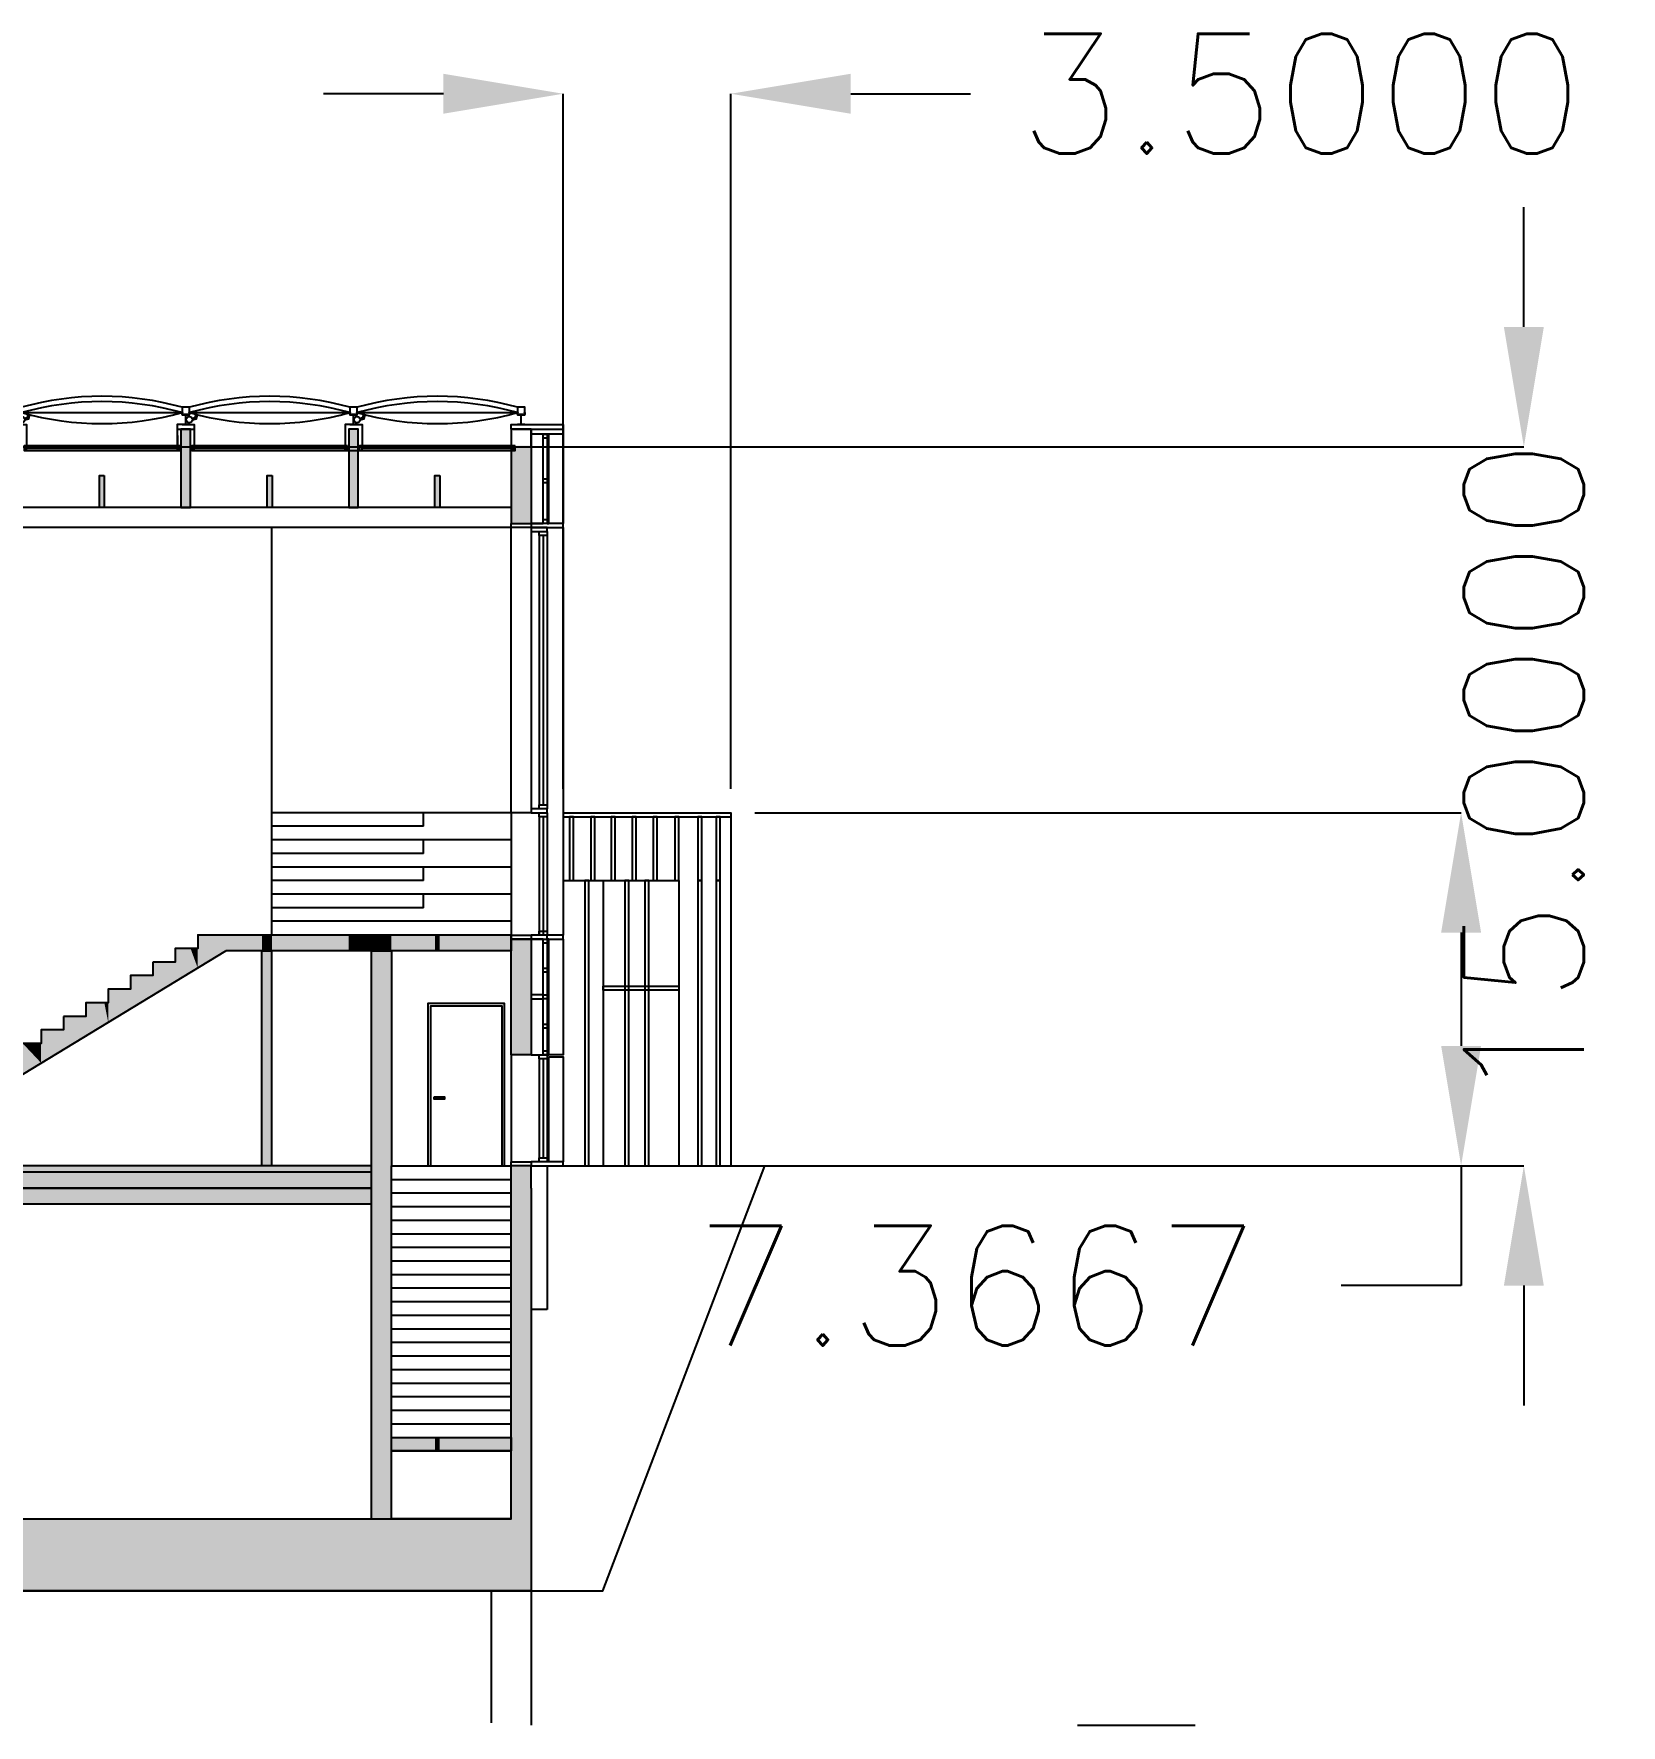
# Model space of a CAD drawing. Extents: x 126 to 1219, y 91 to 1021.
# Drawn here: x 897.57 to 930.69, y 704.18 to 739.47 of the extents above; entities that cross this region are included whole.
import ezdxf

# ---------------------------------------------------------------- set-up
doc = ezdxf.new("R2010")
doc.units = 0
doc.linetypes.add('ACAD_ISO03W100', pattern=[30, 12, -18])
doc.layers.get('DEFPOINTS').update_dxf_attribs({"linetype": 'CONTINUOUS'})
for name, color, linetype in [('-_E_-_DESKI_ELEW_W_WIDOKU', 253, 'CONTINUOUS'), ('-_E_-_PRZEKR_J___MEMBRANY', 8, 'CONTINUOUS'), ('-_E_-_PRZEKR_J___STOLARKA', 151, 'CONTINUOUS'), ('-_E_-_PRZEKR_J_BELKI_02', 40, 'CONTINUOUS'), ('-_E_-_PRZEKR_J_CIENKA', 253, 'CONTINUOUS'), ('-_E_-_PRZEKR_J_GRUBA', 7, 'CONTINUOUS'), ('-_E_-_PRZEKR_J_PALE', 8, 'CONTINUOUS'), ('-_E_-_PRZEKR_J_WIDOK', 8, 'CONTINUOUS'), ('-_I_-_HATCH', 255, 'CONTINUOUS'), ('DIMENSION', 3, 'CONTINUOUS')]:
    doc.layers.add(name, color=color, linetype=linetype)
doc.styles.get("Standard").update_dxf_attribs({"font": 'txt.shx'})
doc.dimstyles.get("Standard").update_dxf_attribs({"dimscale": 100, "dimtxt": 2.5, "dimasz": 2.5, "dimexe": 0, "dimexo": 0.5, "dimgap": 1, "dimtad": 0, "dimtoh": 1, "dimzin": 0, "dimcen": 2.5, "dimazin": 3, "dimtfac": 1, "dimtofl": 0, "dimtmove": 0, "dimatfit": 3})

# ---------------------------------------------------------------- blocks, each defined once
blk = doc.blocks.new('OKNO_W_PRZEKROJU_01')
at = {"layer": '-_E_-_PRZEKR_J___STOLARKA'}
for points in [[(1083.888519, 2263.578334), (1083.888519, 2263.628334), (1083.688519, 2263.628334), (1083.688519, 2263.578334)], [(1083.888519, 2263.578334), (1083.888519, 2263.528334), (1083.788519, 2263.528334), (1083.788519, 2263.578334)], [(1083.888519, 2260.058334), (1083.888519, 2260.108334), (1083.688519, 2260.108334), (1083.688519, 2260.058334)], [(1083.888519, 2260.158334), (1083.888519, 2260.108334), (1083.788519, 2260.108334), (1083.788519, 2260.158334)]]:
    blk.add_lwpolyline(points, close=True, dxfattribs=at)
for points in [[(1083.788519, 2263.528334), (1083.788519, 2260.158334)], [(1083.838519, 2263.528334), (1083.838519, 2260.158334)], [(1083.888519, 2263.528334), (1083.888519, 2260.158334)]]:
    blk.add_lwpolyline(points, dxfattribs=at)
blk = doc.blocks.new('_WIETLIK_DACHOWY_01')
at = {"layer": '-_E_-_PRZEKR_J___MEMBRANY'}
blk.add_lwpolyline([(1168.658519, 2269.166696), (1170.668519, 2269.166696)], dxfattribs=at)
for centre, start, end in [((1169.663519, 2265.572221), 74.379231, 105.620769), ((1169.663519, 2272.761171), 254.379231, 285.620769)]:
    blk.add_arc(centre, 3.732328, start, end, dxfattribs=at)
at = {"layer": '-_E_-_PRZEKR_J___STOLARKA'}
for points in [[(1168.688519, 2268.69228), (1170.608519, 2268.69228), (1170.608519, 2268.75228), (1168.688519, 2268.75228)], [(1168.719792, 2268.752293), (1168.689786, 2268.75228), (1168.689786, 2268.69228), (1168.719792, 2268.692293)], [(1170.638525, 2268.752293), (1170.608519, 2268.75228), (1170.608519, 2268.69228), (1170.638525, 2268.692293)]]:
    blk.add_lwpolyline(points, close=True, dxfattribs=at)
blk.add_lwpolyline([(1168.719792, 2268.72228), (1170.608519, 2268.72228)], dxfattribs=at)
at = {"layer": '-_E_-_PRZEKR_J_GRUBA'}
for points in [[(1168.647603, 2269.161932), (1168.658519, 2269.166696), (1168.658519, 2269.142318), (1168.568519, 2269.142318), (1168.568519, 2269.166696), (1168.579187, 2269.161932)], [(1168.658519, 2269.018334), (1168.568519, 2269.018334), (1168.613519, 2269.018334), (1168.613519, 2269.138334), (1168.658519, 2269.138334), (1168.568519, 2269.138334), (1168.613519, 2269.138334)], [(1170.747603, 2269.161932), (1170.758519, 2269.166696), (1170.758519, 2269.142318), (1170.668519, 2269.142318), (1170.668519, 2269.166696), (1170.679187, 2269.161932)], [(1170.758519, 2269.018334), (1170.668519, 2269.018334), (1170.713519, 2269.018334), (1170.713519, 2269.138334), (1170.758519, 2269.138334), (1170.668519, 2269.138334), (1170.713519, 2269.138334)], [(1168.613519, 2269.018334), (1168.507251, 2269.018334), (1168.507251, 2268.752293)], [(1168.613519, 2269.018334), (1168.719786, 2269.018334), (1168.719835, 2268.752293)], [(1170.713519, 2269.018334), (1170.607251, 2269.018334), (1170.608519, 2268.75228)], [(1170.713519, 2269.018334), (1170.819786, 2269.018334), (1170.819786, 2268.752293)]]:
    blk.add_lwpolyline(points, dxfattribs=at)
at = {"layer": '-_E_-_PRZEKR_J_WIDOK'}
for points in [[(1168.658519, 2269.166696), (1168.658519, 2269.233472), (1168.568519, 2269.233472), (1168.568519, 2269.166696)], [(1168.69203, 2269.096331), (1168.731928, 2269.103758), (1168.742677, 2269.145961)], [(1168.69702, 2269.078094), (1168.747214, 2269.087439), (1168.760833, 2269.140906)], [(1170.758519, 2269.166696), (1170.758519, 2269.233472), (1170.668519, 2269.233472), (1170.668519, 2269.166696)]]:
    blk.add_lwpolyline(points, dxfattribs=at)
blk.add_circle((1168.658519, 2269.077361), 0.038508, dxfattribs=at)
blk.add_arc((1169.663519, 2265.638997), 3.732328, 74.379231, 105.620769, dxfattribs=at)
blk = doc.blocks.new('*U10')
at = {"layer": '-_I_-_HATCH'}
for points in [[(1321.820717, 2531.813981), (1321.820717, 2532.793971), (1321.940749, 2531.813981)], [(1321.940749, 2531.813981), (1321.820717, 2532.793971), (1321.940749, 2532.793971)], [(1323.920762, 2531.813981), (1323.920762, 2532.793971), (1324.040794, 2531.813981)], [(1324.040794, 2531.813981), (1323.920762, 2532.793971), (1324.040794, 2532.793971)], [(1325.956316, 2531.613981), (1325.956316, 2532.587928), (1326.205749, 2531.613981)], [(1326.205749, 2531.613981), (1325.956316, 2532.587928), (1326.205749, 2532.587928)], [(1320.800749, 2531.813981), (1320.800749, 2532.213981), (1320.860749, 2531.813981)], [(1320.860749, 2531.813981), (1320.800749, 2532.213981), (1320.860749, 2532.213981)], [(1322.900711, 2531.813981), (1322.900711, 2532.213981), (1322.955673, 2531.813981)], [(1322.955673, 2531.813981), (1322.900711, 2532.213981), (1322.955673, 2532.213981)], [(1322.955673, 2531.813981), (1322.955673, 2532.213981), (1322.960711, 2531.813981)], [(1322.960711, 2531.813981), (1322.955673, 2532.213981), (1322.960711, 2532.213981)], [(1325.000756, 2531.813981), (1325.000756, 2532.213981), (1325.060756, 2531.813981)], [(1325.060756, 2531.813981), (1325.000756, 2532.213981), (1325.060756, 2532.213981)], [(1322.029751, 2526.051124), (1322.029751, 2526.463981), (1322.380339, 2526.263981)], [(1322.380339, 2526.263981), (1322.029751, 2526.463981), (1322.380339, 2526.463981)], [(1322.380339, 2526.263981), (1322.380339, 2526.463981), (1322.834136, 2526.263981)], [(1322.834136, 2526.263981), (1322.380339, 2526.463981), (1322.834136, 2526.463981)], [(1322.834136, 2526.263981), (1322.834136, 2526.463981), (1322.900711, 2526.263981)], [(1322.900711, 2526.263981), (1322.834136, 2526.463981), (1322.900711, 2526.463981)], [(1322.900711, 2526.263981), (1322.900711, 2526.463981), (1322.955673, 2526.263981)], [(1322.955673, 2526.263981), (1322.900711, 2526.463981), (1322.955673, 2526.463981)], [(1322.955673, 2526.263981), (1322.955673, 2526.463981), (1322.960711, 2526.263981)], [(1322.960711, 2526.263981), (1322.955673, 2526.463981), (1322.960711, 2526.463981)], [(1322.960711, 2526.263981), (1322.960711, 2526.463981), (1323.920762, 2526.263981)], [(1323.920762, 2526.263981), (1322.960711, 2526.463981), (1323.920762, 2526.463981)], [(1323.920762, 2526.263981), (1323.920762, 2526.463981), (1324.040794, 2526.263981)], [(1324.040794, 2526.263981), (1323.920762, 2526.463981), (1324.040794, 2526.463981)], [(1324.040794, 2526.263981), (1324.040794, 2526.463981), (1324.205855, 2526.263981)], [(1324.205855, 2526.263981), (1324.040794, 2526.463981), (1324.205855, 2526.463981)], [(1324.205855, 2526.263981), (1324.205855, 2526.463981), (1324.455855, 2526.263981)], [(1324.455855, 2526.263981), (1324.205855, 2526.463981), (1324.455855, 2526.463981)], [(1324.455855, 2526.263981), (1324.455855, 2526.463981), (1324.455856, 2526.263981)], [(1324.455856, 2526.263981), (1324.455855, 2526.463981), (1324.455856, 2526.463981)], [(1324.455856, 2526.263981), (1324.455856, 2526.463981), (1325.000756, 2526.263981)], [(1325.000756, 2526.263981), (1324.455856, 2526.463981), (1325.000756, 2526.463981)], [(1325.000756, 2526.263981), (1325.000756, 2526.463981), (1325.060756, 2526.263981)], [(1325.060756, 2526.263981), (1325.000756, 2526.463981), (1325.060756, 2526.463981)], [(1325.060756, 2526.263981), (1325.060756, 2526.463981), (1325.95572, 2526.263981)], [(1325.95572, 2526.263981), (1325.060756, 2526.463981), (1325.95572, 2526.463981)], [(1325.95572, 2526.263981), (1325.95572, 2526.463981), (1325.955749, 2526.263981)], [(1325.955749, 2526.263981), (1325.95572, 2526.463981), (1325.955749, 2526.463981)], [(1325.955802, 2524.961747), (1325.955802, 2526.411747), (1325.955855, 2524.961747)], [(1325.955855, 2524.961747), (1325.955802, 2526.411747), (1325.955855, 2526.411747)], [(1325.955855, 2524.961747), (1325.955855, 2526.411747), (1325.956316, 2524.961747)], [(1325.956316, 2524.961747), (1325.955855, 2526.411747), (1325.956316, 2526.411747)], [(1325.956316, 2524.961747), (1325.956316, 2526.411747), (1326.205749, 2524.961747)], [(1326.205749, 2524.961747), (1325.956316, 2526.411747), (1326.205749, 2526.411747)], [(1326.205749, 2524.961747), (1326.205749, 2526.411747), (1326.205802, 2524.961747)], [(1326.205802, 2524.961747), (1326.205749, 2526.411747), (1326.205802, 2526.411747)], [(1321.749751, 2525.881124), (1321.749751, 2526.293981), (1321.820717, 2525.92421)], [(1321.820717, 2525.92421), (1321.749751, 2526.293981), (1321.820717, 2526.293981)], [(1321.820717, 2525.92421), (1321.820717, 2526.293981), (1321.940749, 2525.997087)], [(1321.940749, 2525.997087), (1321.820717, 2526.293981), (1321.940749, 2526.293981)], [(1321.940749, 2525.997087), (1321.940749, 2526.293981), (1322.029751, 2526.051124)], [(1322.029751, 2526.051124), (1321.940749, 2526.293981), (1322.029751, 2526.293981)], [(1322.834136, 2523.573981), (1322.834136, 2526.263981), (1322.900711, 2523.573981)], [(1322.900711, 2523.573981), (1322.834136, 2526.263981), (1322.900711, 2526.263981)], [(1322.900711, 2523.573981), (1322.900711, 2526.263981), (1322.955673, 2523.573981)], [(1322.955673, 2523.573981), (1322.900711, 2526.263981), (1322.955673, 2526.263981)], [(1324.205855, 2519.153981), (1324.205855, 2526.263981), (1324.455855, 2519.153981)], [(1324.455855, 2519.153981), (1324.205855, 2526.263981), (1324.455855, 2526.263981)], [(1324.455855, 2520.173981), (1324.455855, 2526.263981), (1324.455856, 2520.173981)], [(1324.455856, 2520.173981), (1324.455855, 2526.263981), (1324.455856, 2526.263981)], [(1321.189751, 2525.541124), (1321.189751, 2525.953981), (1321.469751, 2525.711124)], [(1321.469751, 2525.711124), (1321.189751, 2525.953981), (1321.469751, 2525.953981)], [(1321.469751, 2525.711124), (1321.469751, 2526.123981), (1321.749751, 2525.881124)], [(1321.749751, 2525.881124), (1321.469751, 2526.123981), (1321.749751, 2526.123981)], [(1320.909751, 2525.371124), (1320.909751, 2525.783981), (1321.189751, 2525.541124)], [(1321.189751, 2525.541124), (1320.909751, 2525.783981), (1321.189751, 2525.783981)], [(1320.629751, 2525.201124), (1320.629751, 2525.613981), (1320.800749, 2525.304944)], [(1320.800749, 2525.304944), (1320.629751, 2525.613981), (1320.800749, 2525.613981)], [(1320.800749, 2525.304944), (1320.800749, 2525.613981), (1320.860749, 2525.341373)], [(1320.860749, 2525.341373), (1320.800749, 2525.613981), (1320.860749, 2525.613981)], [(1320.860749, 2525.341373), (1320.860749, 2525.613981), (1320.909751, 2525.371124)], [(1320.909751, 2525.371124), (1320.860749, 2525.613981), (1320.909751, 2525.613981)], [(1320.349751, 2525.031124), (1320.349751, 2525.443981), (1320.629751, 2525.201124)], [(1320.629751, 2525.201124), (1320.349751, 2525.443981), (1320.629751, 2525.443981)], [(1319.840787, 2524.72211), (1319.840787, 2525.103981), (1320.069751, 2524.861124)], [(1320.069751, 2524.861124), (1319.840787, 2525.103981), (1320.069751, 2525.103981)], [(1320.069751, 2524.861124), (1320.069751, 2525.273981), (1320.349751, 2525.031124)], [(1320.349751, 2525.031124), (1320.069751, 2525.273981), (1320.349751, 2525.273981)], [(1319.840787, 2523.093981), (1319.840787, 2523.573981), (1320.069751, 2523.093981)], [(1320.069751, 2523.093981), (1319.840787, 2523.573981), (1320.069751, 2523.573981)], [(1320.069751, 2523.093981), (1320.069751, 2523.573981), (1320.349751, 2523.093981)], [(1320.349751, 2523.093981), (1320.069751, 2523.573981), (1320.349751, 2523.573981)], [(1320.349751, 2523.093981), (1320.349751, 2523.573981), (1320.629751, 2523.093981)], [(1320.629751, 2523.093981), (1320.349751, 2523.573981), (1320.629751, 2523.573981)], [(1320.629751, 2523.093981), (1320.629751, 2523.573981), (1320.800749, 2523.093981)], [(1320.800749, 2523.093981), (1320.629751, 2523.573981), (1320.800749, 2523.573981)], [(1320.800749, 2523.093981), (1320.800749, 2523.573981), (1320.860749, 2523.093981)], [(1320.860749, 2523.093981), (1320.800749, 2523.573981), (1320.860749, 2523.573981)], [(1320.860749, 2523.093981), (1320.860749, 2523.573981), (1320.909751, 2523.093981)], [(1320.909751, 2523.093981), (1320.860749, 2523.573981), (1320.909751, 2523.573981)], [(1320.909751, 2523.093981), (1320.909751, 2523.573981), (1321.189751, 2523.093981)], [(1321.189751, 2523.093981), (1320.909751, 2523.573981), (1321.189751, 2523.573981)], [(1321.189751, 2523.093981), (1321.189751, 2523.573981), (1321.469751, 2523.093981)], [(1321.469751, 2523.093981), (1321.189751, 2523.573981), (1321.469751, 2523.573981)], [(1321.469751, 2523.093981), (1321.469751, 2523.573981), (1321.749751, 2523.093981)], [(1321.749751, 2523.093981), (1321.469751, 2523.573981), (1321.749751, 2523.573981)], [(1321.749751, 2523.093981), (1321.749751, 2523.573981), (1321.820717, 2523.093981)], [(1321.820717, 2523.093981), (1321.749751, 2523.573981), (1321.820717, 2523.573981)], [(1321.820717, 2523.093981), (1321.820717, 2523.573981), (1321.940749, 2523.093981)], [(1321.940749, 2523.093981), (1321.820717, 2523.573981), (1321.940749, 2523.573981)], [(1321.940749, 2523.093981), (1321.940749, 2523.573981), (1322.029751, 2523.093981)], [(1322.029751, 2523.093981), (1321.940749, 2523.573981), (1322.029751, 2523.573981)], [(1322.029751, 2523.093981), (1322.029751, 2523.573981), (1322.380339, 2523.093981)], [(1322.380339, 2523.093981), (1322.029751, 2523.573981), (1322.380339, 2523.573981)], [(1322.380339, 2523.093981), (1322.380339, 2523.573981), (1322.834136, 2523.093981)], [(1322.834136, 2523.093981), (1322.380339, 2523.573981), (1322.834136, 2523.573981)], [(1322.834136, 2523.093981), (1322.834136, 2523.573981), (1322.900711, 2523.093981)], [(1322.900711, 2523.093981), (1322.834136, 2523.573981), (1322.900711, 2523.573981)], [(1322.900711, 2523.093981), (1322.900711, 2523.573981), (1322.955673, 2523.093981)], [(1322.955673, 2523.093981), (1322.900711, 2523.573981), (1322.955673, 2523.573981)], [(1322.955673, 2523.093981), (1322.955673, 2523.573981), (1322.960711, 2523.093981)], [(1322.960711, 2523.093981), (1322.955673, 2523.573981), (1322.960711, 2523.573981)], [(1322.960711, 2523.093981), (1322.960711, 2523.573981), (1323.920762, 2523.093981)], [(1323.920762, 2523.093981), (1322.960711, 2523.573981), (1323.920762, 2523.573981)], [(1323.920762, 2523.093981), (1323.920762, 2523.573981), (1324.040794, 2523.093981)], [(1324.040794, 2523.093981), (1323.920762, 2523.573981), (1324.040794, 2523.573981)], [(1324.040794, 2523.093981), (1324.040794, 2523.573981), (1324.205855, 2523.093981)], [(1324.205855, 2523.093981), (1324.040794, 2523.573981), (1324.205855, 2523.573981)], [(1325.955855, 2519.153981), (1325.955855, 2523.573981), (1325.956316, 2519.153981)], [(1325.956316, 2519.153981), (1325.955855, 2523.573981), (1325.956316, 2523.573981)], [(1325.956316, 2519.153981), (1325.956316, 2523.573981), (1326.205749, 2519.153981)], [(1326.205749, 2519.153981), (1325.956316, 2523.573981), (1326.205749, 2523.573981)], [(1324.455855, 2519.153981), (1324.455855, 2520.003981), (1324.455856, 2519.153981)], [(1324.455856, 2519.153981), (1324.455855, 2520.003981), (1324.455856, 2520.003981)], [(1324.455856, 2520.003981), (1324.455856, 2520.173981), (1325.000756, 2520.003981)], [(1325.000756, 2520.003981), (1324.455856, 2520.173981), (1325.000756, 2520.173981)], [(1325.000756, 2520.003981), (1325.000756, 2520.173981), (1325.060756, 2520.003981)], [(1325.060756, 2520.003981), (1325.000756, 2520.173981), (1325.060756, 2520.173981)], [(1325.060756, 2520.003981), (1325.060756, 2520.173981), (1325.95572, 2520.003981)], [(1325.95572, 2520.003981), (1325.060756, 2520.173981), (1325.95572, 2520.173981)], [(1319.840787, 2518.253981), (1319.840787, 2519.153981), (1320.069751, 2518.253981)], [(1320.069751, 2518.253981), (1319.840787, 2519.153981), (1320.069751, 2519.153981)], [(1320.069751, 2518.253981), (1320.069751, 2519.153981), (1320.349751, 2518.253981)], [(1320.349751, 2518.253981), (1320.069751, 2519.153981), (1320.349751, 2519.153981)], [(1320.349751, 2518.253981), (1320.349751, 2519.153981), (1320.629751, 2518.253981)], [(1320.629751, 2518.253981), (1320.349751, 2519.153981), (1320.629751, 2519.153981)], [(1320.629751, 2518.253981), (1320.629751, 2519.153981), (1320.800749, 2518.253981)], [(1320.800749, 2518.253981), (1320.629751, 2519.153981), (1320.800749, 2519.153981)], [(1320.800749, 2518.253981), (1320.800749, 2519.153981), (1320.860749, 2518.253981)], [(1320.860749, 2518.253981), (1320.800749, 2519.153981), (1320.860749, 2519.153981)], [(1320.860749, 2518.253981), (1320.860749, 2519.153981), (1320.909751, 2518.253981)], [(1320.909751, 2518.253981), (1320.860749, 2519.153981), (1320.909751, 2519.153981)], [(1320.909751, 2518.253981), (1320.909751, 2519.153981), (1321.189751, 2518.253981)], [(1321.189751, 2518.253981), (1320.909751, 2519.153981), (1321.189751, 2519.153981)], [(1321.189751, 2518.253981), (1321.189751, 2519.153981), (1321.469751, 2518.253981)], [(1321.469751, 2518.253981), (1321.189751, 2519.153981), (1321.469751, 2519.153981)], [(1321.469751, 2518.253981), (1321.469751, 2519.153981), (1321.749751, 2518.253981)], [(1321.749751, 2518.253981), (1321.469751, 2519.153981), (1321.749751, 2519.153981)], [(1321.749751, 2518.253981), (1321.749751, 2519.153981), (1321.820717, 2518.253981)], [(1321.820717, 2518.253981), (1321.749751, 2519.153981), (1321.820717, 2519.153981)], [(1321.820717, 2518.253981), (1321.820717, 2519.153981), (1321.940749, 2518.253981)], [(1321.940749, 2518.253981), (1321.820717, 2519.153981), (1321.940749, 2519.153981)], [(1321.940749, 2518.253981), (1321.940749, 2519.153981), (1322.029751, 2518.253981)], [(1322.029751, 2518.253981), (1321.940749, 2519.153981), (1322.029751, 2519.153981)], [(1322.029751, 2518.253981), (1322.029751, 2519.153981), (1322.380339, 2518.253981)], [(1322.380339, 2518.253981), (1322.029751, 2519.153981), (1322.380339, 2519.153981)], [(1322.380339, 2518.253981), (1322.380339, 2519.153981), (1322.834136, 2518.253981)], [(1322.834136, 2518.253981), (1322.380339, 2519.153981), (1322.834136, 2519.153981)], [(1322.834136, 2518.253981), (1322.834136, 2519.153981), (1322.900711, 2518.253981)], [(1322.900711, 2518.253981), (1322.834136, 2519.153981), (1322.900711, 2519.153981)], [(1322.900711, 2518.253981), (1322.900711, 2519.153981), (1322.955673, 2518.253981)], [(1322.955673, 2518.253981), (1322.900711, 2519.153981), (1322.955673, 2519.153981)], [(1322.955673, 2518.253981), (1322.955673, 2519.153981), (1322.960711, 2518.253981)], [(1322.960711, 2518.253981), (1322.955673, 2519.153981), (1322.960711, 2519.153981)], [(1322.960711, 2518.253981), (1322.960711, 2519.153981), (1323.920762, 2518.253981)], [(1323.920762, 2518.253981), (1322.960711, 2519.153981), (1323.920762, 2519.153981)], [(1323.920762, 2518.253981), (1323.920762, 2519.153981), (1324.040794, 2518.253981)], [(1324.040794, 2518.253981), (1323.920762, 2519.153981), (1324.040794, 2519.153981)], [(1324.040794, 2518.253981), (1324.040794, 2519.153981), (1324.205855, 2518.253981)], [(1324.205855, 2518.253981), (1324.040794, 2519.153981), (1324.205855, 2519.153981)], [(1324.205855, 2518.253981), (1324.205855, 2519.153981), (1324.455855, 2518.253981)], [(1324.455855, 2518.253981), (1324.205855, 2519.153981), (1324.455855, 2519.153981)], [(1324.455855, 2518.253981), (1324.455855, 2519.153981), (1324.455856, 2518.253981)], [(1324.455856, 2518.253981), (1324.455855, 2519.153981), (1324.455856, 2519.153981)], [(1324.455856, 2518.253981), (1324.455856, 2519.153981), (1325.000756, 2518.253981)], [(1325.000756, 2518.253981), (1324.455856, 2519.153981), (1325.000756, 2519.153981)], [(1325.000756, 2518.253981), (1325.000756, 2519.153981), (1325.060756, 2518.253981)], [(1325.060756, 2518.253981), (1325.000756, 2519.153981), (1325.060756, 2519.153981)], [(1325.060756, 2518.253981), (1325.060756, 2519.153981), (1325.95572, 2518.253981)], [(1325.95572, 2518.253981), (1325.060756, 2519.153981), (1325.95572, 2519.153981)], [(1325.95572, 2518.253981), (1325.95572, 2519.153981), (1325.955749, 2518.253981)], [(1325.955749, 2518.253981), (1325.95572, 2519.153981), (1325.955749, 2519.153981)], [(1325.955749, 2518.253981), (1325.955749, 2519.153981), (1325.955802, 2518.253981)], [(1325.955802, 2518.253981), (1325.955749, 2519.153981), (1325.955802, 2519.153981)], [(1325.955802, 2518.253981), (1325.955802, 2519.153981), (1325.955855, 2518.253981)], [(1325.955855, 2518.253981), (1325.955802, 2519.153981), (1325.955855, 2519.153981)], [(1325.955855, 2518.253981), (1325.955855, 2519.153981), (1325.956316, 2518.253981)], [(1325.956316, 2518.253981), (1325.955855, 2519.153981), (1325.956316, 2519.153981)], [(1325.956316, 2518.253981), (1325.956316, 2519.153981), (1326.205749, 2518.253981)], [(1326.205749, 2518.253981), (1325.956316, 2519.153981), (1326.205749, 2519.153981)], [(1326.205749, 2518.253981), (1326.205749, 2519.153981), (1326.205802, 2518.253981)], [(1326.205802, 2518.253981), (1326.205749, 2519.153981), (1326.205802, 2519.153981)], [(1326.205802, 2518.253981), (1326.205802, 2519.153981), (1326.205855, 2518.253981)], [(1326.205855, 2518.253981), (1326.205802, 2519.153981), (1326.205855, 2519.153981)]]:
    blk.add_solid(points, dxfattribs=at)
blk = doc.blocks.new('HATCH_PRZEKROJ_2_OBRYS')
at = {"layer": '-_I_-_HATCH'}
blk.add_blockref('*U10', (0, 0), dxfattribs=at)
blk = doc.blocks.new('PRZEKR_J_2')
at = {"layer": '-_E_-_DESKI_ELEW_W_WIDOKU'}
for points in [[(1237.754192, 2424.991471), (1237.754192, 2425.041471), (1236.954192, 2425.041471), (1236.954192, 2424.991471)], [(1241.324192, 2424.991471), (1241.324192, 2425.041471), (1237.754192, 2425.041471), (1237.754192, 2424.991471)], [(1237.754192, 2424.762026), (1237.754192, 2424.812026), (1236.954192, 2424.812026), (1236.954192, 2424.762026)], [(1241.324192, 2424.762026), (1241.324192, 2424.812026), (1237.754192, 2424.812026), (1237.754192, 2424.762026)], [(1237.754192, 2424.474546), (1237.754192, 2424.524546), (1236.954192, 2424.524546), (1236.954192, 2424.474546)], [(1237.754192, 2424.201044), (1237.754192, 2424.251044), (1236.954192, 2424.251044), (1236.954192, 2424.201044)], [(1241.324192, 2424.09649), (1241.324192, 2424.14649), (1237.754192, 2424.14649), (1237.754192, 2424.09649)], [(1237.754192, 2423.938609), (1237.754192, 2423.988609), (1236.954192, 2423.988609), (1236.954192, 2423.938609)], [(1241.324192, 2423.845366), (1241.324192, 2423.895366), (1237.754192, 2423.895366), (1237.754192, 2423.845366)], [(1237.754192, 2423.676149), (1237.754192, 2423.726149), (1236.954192, 2423.726149), (1236.954192, 2423.676149)], [(1237.754192, 2423.419244), (1237.754192, 2423.469244), (1236.954192, 2423.469244), (1236.954192, 2423.419244)], [(1241.324192, 2423.3451), (1241.324192, 2423.3951), (1237.754192, 2423.3951), (1237.754192, 2423.3451)], [(1237.754192, 2423.154157), (1237.754192, 2423.204157), (1236.954192, 2423.204157), (1236.954192, 2423.154157)]]:
    blk.add_lwpolyline(points, close=True, dxfattribs=at)
at = {"layer": '-_E_-_PRZEKR_J___MEMBRANY'}
blk.add_lwpolyline([(1231.89583, 2420.494712), (1231.89583, 2422.504712)], dxfattribs=at)
for centre, start, end in [((1235.490305, 2421.499712), 164.379231, 195.620769), ((1228.301355, 2421.499712), 344.379231, 15.620769)]:
    blk.add_arc(centre, 3.732328, start, end, dxfattribs=at)
at = {"layer": '-_E_-_PRZEKR_J___STOLARKA'}
for points in [[(1236.904192, 2422.874546), (1236.854192, 2422.874546), (1236.854192, 2422.674546), (1236.904192, 2422.674546)], [(1236.904192, 2422.874546), (1236.954192, 2422.874546), (1236.954192, 2422.774546), (1236.904192, 2422.774546)], [(1238.386426, 2422.874546), (1238.436426, 2422.874546), (1238.436426, 2422.774546), (1238.386426, 2422.774546)], [(1238.486426, 2422.874546), (1238.436426, 2422.874546), (1238.436426, 2422.674546), (1238.486426, 2422.674546)], [(1239.936426, 2422.874546), (1239.986426, 2422.874546), (1239.986426, 2422.774546), (1239.936426, 2422.774546)], [(1241.224192, 2422.874527), (1241.274192, 2422.874527), (1241.274192, 2422.774527), (1241.224192, 2422.774527)], [(1232.310233, 2422.474719), (1232.310246, 2422.444712), (1232.370246, 2422.444712), (1232.370233, 2422.474719)], [(1232.370246, 2420.524712), (1232.370246, 2422.444712), (1232.310246, 2422.444712), (1232.310246, 2420.524712)], [(1232.310233, 2420.555986), (1232.310246, 2420.525979), (1232.370246, 2420.525979), (1232.370233, 2420.555986)]]:
    blk.add_lwpolyline(points, close=True, dxfattribs=at)
for points in [[(1236.954192, 2422.874546), (1238.436426, 2422.874546)], [(1236.954192, 2422.824546), (1238.436426, 2422.824546)], [(1239.986426, 2422.874546), (1241.274192, 2422.874527)], [(1239.986426, 2422.824546), (1241.224192, 2422.824546)], [(1236.954192, 2422.774546), (1238.436426, 2422.774546)], [(1239.986426, 2422.774546), (1241.224192, 2422.774527)], [(1232.340246, 2420.555986), (1232.340246, 2422.444712)]]:
    blk.add_lwpolyline(points, dxfattribs=at)
at = {"layer": '-_E_-_PRZEKR_J_BELKI_02'}
for points in [[(1232.684192, 2421.529546), (1233.084192, 2421.529546), (1233.084192, 2421.469546), (1232.684192, 2421.469546)], [(1232.204199, 2420.389559), (1233.084192, 2420.389591), (1233.084192, 2420.509591), (1232.104199, 2420.509559), (1232.104199, 2420.389559)], [(1232.684192, 2419.429546), (1233.084192, 2419.429546), (1233.084192, 2419.369546), (1232.684192, 2419.369546)], [(1232.204199, 2418.289559), (1233.084192, 2418.289591), (1233.084192, 2418.409591), (1232.104199, 2418.409559), (1232.104199, 2418.289559)], [(1232.684192, 2417.329546), (1233.084192, 2417.329546), (1233.084192, 2417.269546), (1232.684192, 2417.269546)]]:
    blk.add_lwpolyline(points, close=True, dxfattribs=at)
at = {"layer": '-_E_-_PRZEKR_J_CIENKA'}
for points in [[(1232.164192, 2423.074546), (1233.284192, 2423.074546)], [(1236.954192, 2423.074546), (1237.704192, 2423.074546)], [(1241.404192, 2420.674652), (1241.404192, 2398.074546)]]:
    blk.add_lwpolyline(points, dxfattribs=at)
at = {"layer": '-_E_-_PRZEKR_J_GRUBA'}
for points in [[(1241.324192, 2422.874546), (1241.324192, 2426.388727)], [(1232.104199, 2422.425233), (1232.044192, 2422.425233), (1232.044192, 2423.074546), (1232.104192, 2423.074546)], [(1233.284192, 2422.674546), (1233.334192, 2422.674546), (1233.334192, 2422.894546), (1233.334192, 2423.074546), (1233.284192, 2423.074546), (1233.284192, 2422.674546)], [(1238.436426, 2422.674546), (1238.486426, 2422.674546), (1238.486426, 2422.894546), (1238.486426, 2423.074546), (1238.436426, 2423.074546), (1238.436426, 2422.674546)], [(1238.486426, 2423.074546), (1239.936426, 2423.074546), (1239.936426, 2422.894546)], [(1241.324192, 2422.674507), (1241.324192, 2422.674507), (1241.324192, 2422.874546), (1241.324192, 2423.074546), (1241.274192, 2423.074546), (1241.274192, 2422.674507)], [(1241.324192, 2422.674546), (1241.324192, 2422.874546), (1241.904192, 2422.874546), (1243.124192, 2422.874546)], [(1243.124192, 2422.874546), (1243.124192, 2422.674652)], [(1231.900594, 2422.583796), (1231.89583, 2422.594712), (1231.920208, 2422.594712), (1231.920208, 2422.504712), (1231.89583, 2422.504712), (1231.900594, 2422.515381)], [(1232.044192, 2422.594712), (1232.044192, 2422.504712), (1232.044192, 2422.549712), (1231.924192, 2422.549712), (1231.924192, 2422.594712), (1231.924192, 2422.504712), (1231.924192, 2422.549712)], [(1232.104205, 2422.444597), (1232.104192, 2422.655869)], [(1232.324192, 2422.674546), (1232.104199, 2422.675233), (1232.104199, 2422.425233), (1233.284192, 2422.424546)], [(1241.324192, 2422.674546), (1241.324192, 2422.424507)], [(1241.604192, 2422.674546), (1241.324192, 2422.674546), (1241.324192, 2422.424507)], [(1241.604192, 2422.674546), (1241.604192, 2422.674652), (1246.644192, 2422.674652), (1246.644192, 2413.774652), (1242.064192, 2413.774652), (1242.064192, 2406.349652), (1242.864192, 2406.349652), (1242.864192, 2405.149652), (1242.064192, 2405.149652), (1242.064192, 2398.424652), (1242.864192, 2398.424652), (1242.864192, 2397.224652), (1241.604192, 2397.224652), (1241.604192, 2420.674652)], [(1238.434192, 2418.498548), (1238.434192, 2422.424546), (1238.634192, 2422.424546), (1238.634192, 2418.849136)], [(1241.804192, 2420.674652), (1241.804192, 2414.274652), (1245.744192, 2414.274652), (1245.744192, 2422.424652), (1241.324192, 2422.424653)], [(1245.744192, 2422.424652), (1245.744192, 2420.924652), (1241.324192, 2420.924652)], [(1245.744192, 2422.174652), (1245.744192, 2420.924652)], [(1241.324192, 2420.674652), (1238.634192, 2420.674652), (1238.634192, 2420.924653), (1241.324192, 2420.924653), (1241.324192, 2420.924633)], [(1231.900594, 2420.483796), (1231.89583, 2420.494712), (1231.920208, 2420.494712), (1231.920208, 2420.404712), (1231.89583, 2420.404712), (1231.900594, 2420.415381)], [(1232.044192, 2420.494712), (1232.044192, 2420.404712), (1232.044192, 2420.449712), (1231.924192, 2420.449712), (1231.924192, 2420.494712), (1231.924192, 2420.404712), (1231.924192, 2420.449712)], [(1232.044192, 2420.449712), (1232.044192, 2420.555979), (1232.310233, 2420.556029)], [(1232.370246, 2420.344708), (1232.370233, 2420.555986)], [(1232.370246, 2420.344712), (1232.370233, 2420.555984)], [(1232.370246, 2420.344071), (1232.370233, 2420.555342)], [(1241.324192, 2420.674652), (1241.324192, 2397.224546), (1241.604192, 2397.224546), (1241.604192, 2420.674652)], [(1241.324192, 2420.674652), (1241.324192, 2397.349546), (1241.324192, 2397.224546)], [(1245.744192, 2420.674652), (1241.324192, 2420.674652)], [(1241.604192, 2420.674652), (1241.604192, 2397.349546), (1241.604192, 2397.224546)], [(1232.044192, 2420.449712), (1232.044192, 2420.343445), (1232.310233, 2420.343445)], [(1241.324192, 2414.418548), (1238.634192, 2418.849136)], [(1232.104205, 2418.244593), (1232.104192, 2418.455871)], [(1232.104205, 2418.243955), (1232.104192, 2418.455227)], [(1238.434192, 2418.498548), (1238.434192, 2418.498548), (1238.604192, 2418.498548), (1238.604192, 2418.218548), (1238.774192, 2418.218548), (1238.774192, 2417.938548)], [(1238.774192, 2417.938548), (1238.944192, 2417.938548), (1238.944192, 2417.658548), (1239.114192, 2417.658548), (1239.114192, 2417.378548)], [(1239.114192, 2417.378548), (1239.114192, 2417.378548), (1239.284192, 2417.378548), (1239.284192, 2417.098548), (1239.454192, 2417.098548), (1239.454192, 2416.818548)], [(1239.454192, 2416.818548), (1239.624192, 2416.818548), (1239.624192, 2416.538548), (1239.794192, 2416.538548), (1239.794192, 2416.258548)]]:
    blk.add_lwpolyline(points, dxfattribs=at)
for points in [[(1232.164192, 2423.074546), (1232.164192, 2422.680225), (1232.104192, 2422.680225), (1232.104192, 2423.074546), (1232.164192, 2423.074546)], [(1232.164192, 2422.874546), (1233.284192, 2422.874546), (1233.284192, 2422.894546), (1232.164192, 2422.894546)], [(1232.164192, 2422.824546), (1232.164192, 2422.874546), (1232.214192, 2422.874546), (1232.214192, 2422.824546)], [(1233.284192, 2422.674546), (1233.284192, 2422.824546), (1232.164192, 2422.824546), (1232.164192, 2422.674546)], [(1232.724192, 2422.824546), (1232.724192, 2422.874546), (1232.774192, 2422.874546), (1232.774192, 2422.824546)], [(1233.234192, 2422.824546), (1233.234192, 2422.874546), (1233.284192, 2422.874546), (1233.284192, 2422.824546)], [(1238.486426, 2422.874546), (1239.236426, 2422.874546), (1239.236426, 2422.894546), (1238.486426, 2422.894546)], [(1238.486426, 2422.824546), (1238.486426, 2422.874546), (1238.536426, 2422.874546), (1238.536426, 2422.824546)], [(1239.236426, 2422.674546), (1239.236426, 2422.824546), (1238.486426, 2422.824546), (1238.486426, 2422.674546)], [(1238.85217, 2422.824546), (1238.85217, 2422.874546), (1238.90217, 2422.874546), (1238.90217, 2422.824546)], [(1239.186426, 2422.874546), (1239.936426, 2422.874546), (1239.936426, 2422.894546), (1239.186426, 2422.894546)], [(1239.186426, 2422.824546), (1239.186426, 2422.874546), (1239.236426, 2422.874546), (1239.236426, 2422.824546)], [(1239.186426, 2422.824546), (1239.186426, 2422.874546), (1239.236426, 2422.874546), (1239.236426, 2422.824546)], [(1239.936426, 2422.674546), (1239.936426, 2422.824546), (1239.186426, 2422.824546), (1239.186426, 2422.674546)], [(1239.55217, 2422.824546), (1239.55217, 2422.874546), (1239.60217, 2422.874546), (1239.60217, 2422.824546)], [(1239.886426, 2422.824546), (1239.886426, 2422.874546), (1239.936426, 2422.874546), (1239.936426, 2422.824546)], [(1239.886426, 2422.824546), (1239.886426, 2422.874546), (1239.936426, 2422.874546), (1239.936426, 2422.824546)], [(1233.334192, 2422.674546), (1233.334192, 2422.424546), (1233.284192, 2422.424546), (1233.284192, 2422.674546)], [(1238.486426, 2422.674546), (1238.486426, 2422.424546), (1238.436426, 2422.424546), (1238.436426, 2422.674546)], [(1239.936426, 2422.674599), (1239.936426, 2422.424599), (1238.486426, 2422.424599), (1238.486426, 2422.674599)], [(1241.324192, 2422.674507), (1241.324192, 2422.424507), (1241.274192, 2422.424507), (1241.274192, 2422.674507)], [(1244.724192, 2420.924652), (1244.724192, 2422.424502), (1244.894192, 2422.424502), (1244.894192, 2420.924652)], [(1238.634192, 2419.302933), (1238.634192, 2419.42447), (1241.324192, 2419.42447), (1241.324192, 2419.302933)]]:
    blk.add_lwpolyline(points, close=True, dxfattribs=at)
at = {"layer": '-_E_-_PRZEKR_J_PALE', "linetype": 'ACAD_ISO03W100'}
for points in [[(1246.644192, 2422.674652), (1248.326993, 2422.674652)], [(1246.644192, 2422.174652), (1248.299249, 2422.174652)]]:
    blk.add_lwpolyline(points, dxfattribs=at)
at = {"layer": '-_E_-_PRZEKR_J_WIDOK', "linetype": 'ACAD_ISO03W100'}
blk.add_lwpolyline([(1248.326993, 2309.515383), (1248.326993, 2430.986035)], dxfattribs=at)
at = {"layer": '-_E_-_PRZEKR_J_WIDOK'}
for points in [[(1241.474192, 2311.5467), (1243.364192, 2312.651222), (1243.364192, 2322.920797), (1242.064192, 2323.849519), (1242.064192, 2328.511177), (1242.864192, 2329.0631), (1242.864192, 2338.92401), (1246.6291, 2340.547408), (1246.6291, 2380.924513), (1246.6291, 2381.729162), (1242.864192, 2383.768124), (1242.864192, 2409.949576), (1242.864192, 2410.698676), (1246.644192, 2412.382804), (1246.644192, 2422.674652), (1246.644192, 2423.572309), (1241.324192, 2425.598973), (1241.324192, 2429.109963)], [(1236.904192, 2423.074546), (1236.904192, 2425.174546), (1237.214192, 2425.174546)], [(1236.954192, 2423.074546), (1236.954192, 2425.174546)], [(1237.214192, 2425.174546), (1241.324192, 2425.174546)], [(1237.754192, 2423.074546), (1237.754192, 2424.524546), (1241.324192, 2424.524546)], [(1237.754192, 2423.574546), (1241.324192, 2423.574546)], [(1233.334192, 2423.074546), (1238.436426, 2423.074546)], [(1231.89583, 2422.594712), (1231.829054, 2422.594712), (1231.829054, 2422.504712), (1231.89583, 2422.504712)], [(1233.084192, 2422.424546), (1233.084192, 2414.274546)], [(1233.334192, 2422.424546), (1233.334192, 2414.274546)], [(1236.904192, 2422.424546), (1236.904192, 2419.42447)], [(1236.904192, 2422.424546), (1238.434192, 2422.424546)], [(1237.244192, 2422.424546), (1237.244192, 2419.42447)], [(1237.584192, 2422.424546), (1237.584192, 2419.42447)], [(1237.924192, 2422.424546), (1237.924192, 2419.42447)], [(1238.264192, 2422.424546), (1238.264192, 2419.42447)], [(1239.936426, 2422.424599), (1241.274192, 2422.424599)], [(1241.324192, 2420.924652), (1241.324192, 2422.424653)], [(1241.324192, 2420.924652), (1241.324192, 2422.424502)], [(1241.494192, 2420.924652), (1241.494192, 2422.424502)], [(1241.664192, 2420.924652), (1241.664192, 2422.424502)], [(1241.834192, 2420.924652), (1241.834192, 2422.424502)], [(1242.004192, 2420.924652), (1242.004192, 2422.424502)], [(1242.174192, 2420.924652), (1242.174192, 2422.424502)], [(1242.344192, 2420.924652), (1242.344192, 2422.424502)], [(1242.514192, 2420.924652), (1242.514192, 2422.424502)], [(1242.684192, 2420.924652), (1242.684192, 2422.424502)], [(1242.854192, 2420.924652), (1242.854192, 2422.424502)], [(1243.024192, 2420.924652), (1243.024192, 2422.424502)], [(1243.194192, 2420.924652), (1243.194192, 2422.424502)], [(1243.364192, 2420.924652), (1243.364192, 2422.424502)], [(1243.534192, 2420.924652), (1243.534192, 2422.424502)], [(1243.704192, 2420.924652), (1243.704192, 2422.424502)], [(1243.874192, 2420.924652), (1243.874192, 2422.424502)], [(1244.044192, 2420.924652), (1244.044192, 2422.424502)], [(1244.214192, 2420.924652), (1244.214192, 2422.424502)], [(1244.384192, 2420.924652), (1244.384192, 2422.424502)], [(1244.554192, 2420.924652), (1244.554192, 2422.424502)], [(1244.724192, 2420.924652), (1244.724192, 2422.424502)], [(1244.894192, 2420.924652), (1244.894192, 2422.424502)], [(1241.324192, 2422.341882), (1239.293854, 2422.341882), (1239.293854, 2421.381204), (1241.324192, 2421.381204)], [(1241.324192, 2422.311543), (1239.324192, 2422.311543), (1239.324192, 2421.411543), (1241.324192, 2421.411543)], [(1237.074192, 2421.326072), (1236.904192, 2421.326072)], [(1237.074192, 2421.326072), (1237.074192, 2419.42447)], [(1237.414192, 2421.326072), (1237.244192, 2421.326072)], [(1237.414192, 2421.326072), (1237.414192, 2419.42447)], [(1237.754192, 2421.326072), (1237.584192, 2421.326072)], [(1237.754192, 2421.326072), (1237.754192, 2419.42447)], [(1238.094192, 2421.326072), (1237.924192, 2421.326072)], [(1238.094192, 2421.326072), (1238.094192, 2419.42447)], [(1231.89583, 2420.494712), (1231.829054, 2420.494712), (1231.829054, 2420.404712), (1231.89583, 2420.404712)], [(1231.966195, 2420.528224), (1231.958768, 2420.568121), (1231.916565, 2420.578871)], [(1231.984432, 2420.533213), (1231.975087, 2420.583408), (1231.92162, 2420.597026)], [(1232.370246, 2420.344708), (1232.370233, 2420.555986)], [(1233.334192, 2419.42447), (1238.434192, 2419.42447)], [(1238.634192, 2419.42447), (1241.324192, 2419.42447)], [(1232.104205, 2418.244593), (1232.104192, 2418.455871)]]:
    blk.add_lwpolyline(points, dxfattribs=at)
for points in [[(1239.074192, 2424.524546), (1239.124192, 2424.524546), (1239.124192, 2423.574546), (1239.074192, 2423.574546)], [(1239.96065, 2422.894546), (1239.96065, 2423.074546), (1241.274194, 2423.074546), (1241.274194, 2422.894546)], [(1236.904192, 2422.674546), (1236.904192, 2422.424546), (1233.284192, 2422.424546), (1233.284192, 2422.674546)], [(1240.460483, 2421.460197), (1240.460483, 2421.590335), (1240.490493, 2421.590335), (1240.490493, 2421.460197)]]:
    blk.add_lwpolyline(points, close=True, dxfattribs=at)
blk.add_circle((1231.985166, 2420.494712), 0.038508, dxfattribs=at)
blk.add_arc((1235.423529, 2421.499712), 3.732328, 164.379231, 195.620769, dxfattribs=at)
at = {"layer": '-_E_-_PRZEKR_J___STOLARKA', "rotation": 90}
blk.add_blockref('OKNO_W_PRZEKROJU_01', (3496.962526, 1338.986027), dxfattribs=at)
at = {"layer": '-_E_-_PRZEKR_J_WIDOK', "rotation": 90}
for p in [(3501.062526, 1249.736194), (3501.062526, 1247.635552)]:
    blk.add_blockref('_WIETLIK_DACHOWY_01', p, dxfattribs=at)
at = {"layer": '-_I_-_HATCH', "rotation": 90}
blk.add_blockref('HATCH_PRZEKROJ_2_OBRYS', (3764.898174, 1096.468797), dxfattribs=at)
blk = doc.blocks.new('*D26')
at = {"layer": 'DEFPOINTS', "color": 0}
for p in [(893.504009, 730.851451), (918.660277, 715.851466), (928.660277, 715.851466)]:
    blk.add_point(p, dxfattribs=at)
at = {"layer": 'DIMENSION', "color": 0}
for p, q in [((928.660277, 733.351451), (928.660277, 735.851451)), ((894.004009, 730.851451), (928.660277, 730.851451)), ((919.160277, 715.851466), (928.660277, 715.851466)), ((928.660277, 713.351466), (928.660277, 710.851466))]:
    blk.add_line(p, q, dxfattribs=at)
for points in [[(928.24361, 733.351451), (929.076943, 733.351451), (928.660277, 730.851451)], [(929.076943, 713.351466), (928.24361, 713.351466), (928.660277, 715.851466)]]:
    blk.add_solid(points, dxfattribs=at)
at = {"layer": 'DIMENSION', "color": 0, "linetype": 'CONTINUOUS'}
blk.add_text('15.0000', height=2.5, rotation=90, dxfattribs=at).set_placement((929.910277, 717.101458))
blk = doc.blocks.new('*D27')
at = {"layer": 'DEFPOINTS', "color": 0}
for p in [(912.112958, 723.218125), (914.851009, 715.851466), (927.351009, 715.851466)]:
    blk.add_point(p, dxfattribs=at)
at = {"layer": 'DIMENSION', "color": 0}
for p, q in [((912.612958, 723.218125), (927.351009, 723.218125)), ((927.351009, 720.718125), (927.351009, 718.351466)), ((915.351009, 715.851466), (927.351009, 715.851466)), ((927.351009, 715.851466), (927.351009, 713.351466)), ((927.351009, 713.351466), (924.851009, 713.351466))]:
    blk.add_line(p, q, dxfattribs=at)
for points in [[(927.767676, 720.718125), (926.934343, 720.718125), (927.351009, 723.218125)], [(926.934343, 718.351466), (927.767676, 718.351466), (927.351009, 715.851466)]]:
    blk.add_solid(points, dxfattribs=at)
at = {"layer": 'DIMENSION', "color": 0, "linetype": 'CONTINUOUS'}
blk.add_text('7.3667', height=2.5, dxfattribs=at).set_placement((911.351009, 712.101466))
blk = doc.blocks.new('*D29')
at = {"layer": 'DEFPOINTS', "color": 0}
for p in [(912.112959, 738.218125), (908.612962, 723.218125), (912.112959, 723.218125)]:
    blk.add_point(p, dxfattribs=at)
at = {"layer": 'DIMENSION', "color": 0}
for p, q in [((906.112962, 738.218125), (903.612962, 738.218125)), ((908.612962, 723.718125), (908.612962, 738.218125)), ((912.112959, 723.718125), (912.112959, 738.218125)), ((914.612959, 738.218125), (917.112959, 738.218125))]:
    blk.add_line(p, q, dxfattribs=at)
for points in [[(906.112962, 737.801458), (906.112962, 738.634792), (908.612962, 738.218125)], [(914.612959, 738.634792), (914.612959, 737.801458), (912.112959, 738.218125)]]:
    blk.add_solid(points, dxfattribs=at)
at = {"layer": 'DIMENSION', "color": 0, "linetype": 'CONTINUOUS'}
blk.add_text('3.5000', height=2.5, dxfattribs=at).set_placement((918.112959, 736.968125))

msp = doc.modelspace()

# ---------------------------------------------------------------- block references
at = {"layer": '-_E_-_PRZEKR_J_CIENKA', "xscale": 1.666665, "yscale": 1.666665, "zscale": 1.666665, "rotation": 270}
msp.add_blockref('PRZEKR_J_2', (-3129.840576, 2784.72305), dxfattribs=at)

# ---------------------------------------------------------------- dimensions: what is measured, and where the dimension line sits
at = {"layer": 'DIMENSION'}
dim = msp.add_linear_dim(base=(912.112959, 738.218125), p1=(908.612962, 723.218125), p2=(912.112959, 723.218125), dimstyle='STANDARD', override={"dimscale": 1, "dimlfac": 1, "dimsah": 1, "dimtolj": 1}, dxfattribs=at)
dim.commit()
dim.dimension.update_dxf_attribs({"geometry": '*D29', "text_midpoint": (923.737959, 738.218125)})
for base, p1, p2, angle, override, picture, middle in [((928.660277, 715.851466), (893.504009, 730.851451), (918.660277, 715.851466), 270, {"dimscale": 1, "dimlfac": 1, "dimsah": 1, "dimtmove": 1, "dimtolj": 1}, '*D26', (928.660277, 723.351458)), ((927.351009, 715.851466), (912.112958, 723.218125), (914.851009, 715.851466), 90, {"dimscale": 1, "dimlfac": 1, "dimsah": 1, "dimtolj": 1}, '*D27', (917.601009, 713.351466))]:
    dim = msp.add_linear_dim(base=base, p1=p1, p2=p2, angle=angle, dimstyle='STANDARD', override=override, dxfattribs=at)
    dim.commit()
    dim.dimension.update_dxf_attribs({"geometry": picture, "text_midpoint": middle})

doc.saveas('drawing.dxf')
